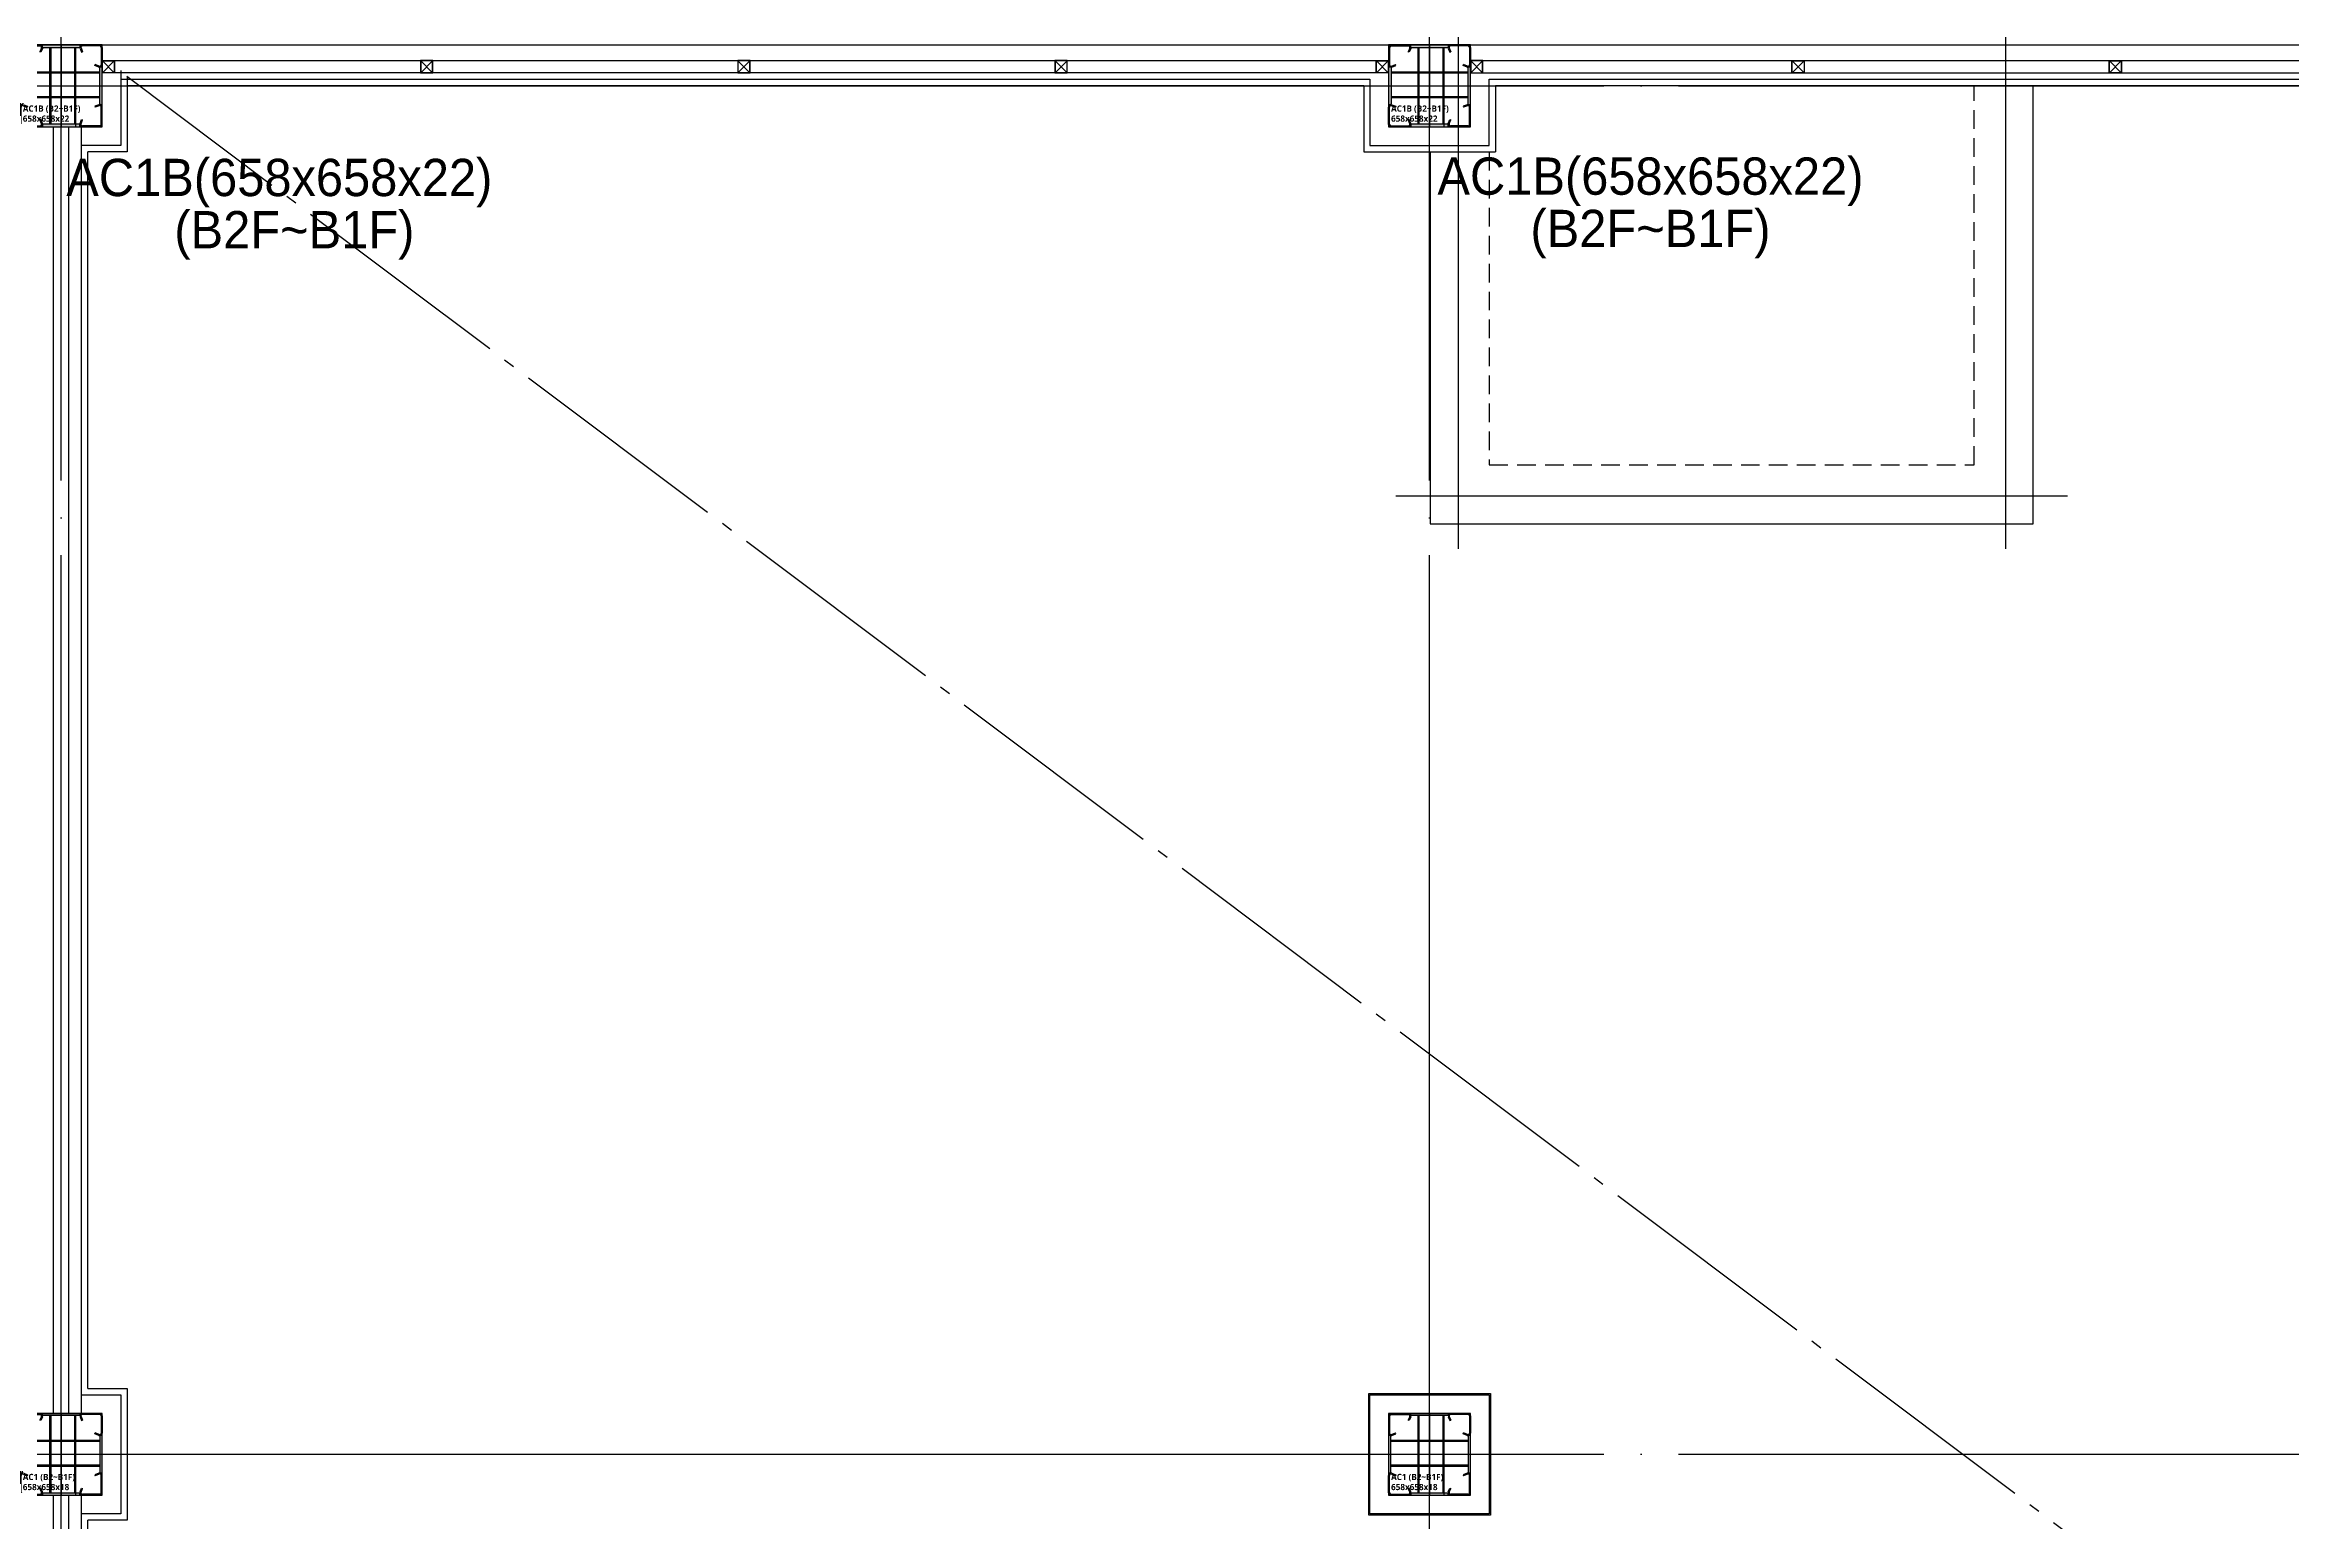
# Model space of a CAD drawing. Header units: millimetres. Extents: x -47382 to 204618, y -51045 to 127155.
# Drawn here: x 79869 to 97926, y 28834 to 40700 of the extents above; entities that cross this region are included whole.
import ezdxf
from ezdxf.enums import TextEntityAlignment as Align

# ---------------------------------------------------------------- set-up
doc = ezdxf.new("R2010")
doc.units = ezdxf.units.MM
doc.header["$LTSCALE"] = 300
doc.header["$MEASUREMENT"] = 0
for name, pattern in [('CEN', [62, 60, -1, 0, -1]), ('DASHED', [0.75, 0.5, -0.25]), ('STD_SHAFT', [7.3, 6, -0.5, 0.3, -0.5])]:
    doc.linetypes.add(name, pattern=pattern)
doc.layers.get('0').update_dxf_attribs({"linetype": 'CONTINUOUS'})
doc.layers.get('Defpoints').update_dxf_attribs({"color": 153, "linetype": 'CONTINUOUS'})
for name, color, linetype in [('A-CEN', 1, 'CEN'), ('A-FLOR-EQPM-PAD', 7, 'CONTINUOUS'), ('A-FLOR-FLIN-TYP2', 8, 'CONTINUOUS'), ('A-FLOR-OPEN-BELO', 6, 'STD_SHAFT'), ('A-FLOR-PANL', 6, 'CONTINUOUS'), ('A-ST-AXIS-CEN', 252, 'CEN'), ('A-ST-COL', 2, 'CONTINUOUS'), ('Bound', 9, 'CONTINUOUS'), ('XREF-PLAN$0$A-STEEL', 7, 'CONTINUOUS'), ('갈바륨 V-115', 141, 'CONTINUOUS'), ('갈바륨 W-140', 71, 'CONTINUOUS'), ('저온단열', 160, 'CONTINUOUS')]:
    doc.layers.add(name, color=color, linetype=linetype)
doc.layers.add('Defpoint', color=161, linetype='CONTINUOUS', plot=False)
doc.styles.add('SH_대대리576', font='NanumGothicBold.ttf')
doc.styles.add('돋움', font='')
doc.styles.get('돋움').set_extended_font_data('Dotum')

# ---------------------------------------------------------------- blocks, each defined once
blk = doc.blocks.new('XREF-PLAN$0$각-100X100')
at = {"layer": 'XREF-PLAN$0$A-STEEL', "color": 1}
for p, q in [((-47.7, -47.7), (47.7, 47.7)), ((-47.7, 47.7), (47.7, -47.7))]:
    blk.add_line(p, q, dxfattribs=at)
at = {"layer": 'XREF-PLAN$0$A-STEEL'}
blk.add_lwpolyline([(-50, -50), (50, -50), (50, 50), (-50, 50)], close=True, dxfattribs=at)
at = {"layer": 'XREF-PLAN$0$A-STEEL', "color": 8}
blk.add_lwpolyline([(-47.7, -47.7), (47.7, -47.7), (47.7, 47.7), (-47.7, 47.7)], close=True, dxfattribs=at)
blk = doc.blocks.new('AC1 (b2~b1f)')
for points in [[(179, 658), (479, 658), (479, 640), (179, 640)], [(0, 479), (0, 179), (18, 179), (18, 479)], [(658, 179), (658, 479), (640, 479), (640, 179)], [(179, 0), (479, 0), (479, 18), (179, 18)]]:
    blk.add_hatch(color=9).paths.add_polyline_path(points)
for p, q in [((235, 640), (235, 18)), ((244, 640), (244, 18)), ((435, 640), (435, 18)), ((444, 640), (444, 0)), ((18, 443), (640, 443)), ((18, 434), (640, 434)), ((18, 244), (640, 244)), ((18, 235), (640, 235))]:
    blk.add_line(p, q)
at = {"color": 8, "linetype": 'Continuous'}
for points in [[(179, 658), (479, 658), (479, 640), (179, 640)], [(0, 479), (0, 179), (18, 179), (18, 479)], [(658, 179), (658, 479), (640, 479), (640, 179)], [(179, 0), (479, 0), (479, 18), (179, 18)]]:
    blk.add_lwpolyline(points, close=True, dxfattribs=at)
at = {"layer": 'A-ST-COL'}
for p, q in [((0, 638), (0, 499)), ((8, 638), (8, 499)), ((20, 658), (159, 658)), ((20, 650), (159, 650)), ((170, 634), (157, 603)), ((165, 600), (157, 603)), ((178, 631), (165, 600)), ((480, 631), (493, 600)), ((488, 634), (501, 603)), ((493, 600), (501, 603)), ((638, 658), (499, 658)), ((638, 650), (499, 650)), ((650, 638), (650, 499)), ((658, 638), (658, 499)), ((24, 488), (55, 501)), ((27, 480), (58, 493)), ((58, 493), (55, 501)), ((600, 493), (603, 501)), ((631, 480), (600, 493)), ((634, 488), (603, 501)), ((0, 20), (0, 159)), ((8, 20), (8, 159)), ((20, 8), (159, 8)), ((20, 0), (159, 0)), ((24, 170), (55, 157)), ((27, 178), (58, 165)), ((58, 165), (55, 157)), ((165, 58), (157, 55)), ((170, 24), (157, 55)), ((178, 27), (165, 58)), ((480, 27), (493, 58)), ((488, 24), (501, 55)), ((493, 58), (501, 55)), ((638, 8), (499, 8)), ((638, 0), (499, 0)), ((631, 178), (600, 165)), ((600, 165), (603, 157)), ((634, 170), (603, 157)), ((650, 20), (650, 159)), ((658, 20), (658, 159))]:
    blk.add_line(p, q, dxfattribs=at)
for centre, radius, start, end in [((20, 638), 20, 90, 180), ((20, 638), 12, 90, 180), ((159, 638), 20, 340, 90), ((159, 638), 12, 340, 90), ((499, 638), 20, 90, 200), ((499, 638), 12, 90, 200), ((638, 638), 20, 0, 90), ((638, 638), 12, 0, 90), ((20, 499), 20, 180, 290), ((20, 499), 12, 180, 290), ((638, 499), 20, 250, 0), ((638, 499), 12, 250, 0), ((20, 159), 20, 70, 180), ((20, 20), 20, 180, 270), ((20, 159), 12, 70, 180), ((20, 20), 12, 180, 270), ((159, 20), 20, 270, 20), ((159, 20), 12, 270, 20), ((499, 20), 20, 160, 270), ((499, 20), 12, 160, 270), ((638, 159), 20, 0, 110), ((638, 159), 12, 0, 110), ((638, 20), 20, 270, 0), ((638, 20), 12, 270, 0)]:
    blk.add_arc(centre, radius, start, end, dxfattribs=at)
at = {"layer": 'Bound', "color": 9, "linetype": 'Continuous'}
for p, q in [((658, 658), (0, 658)), ((0, 658), (0, 0)), ((658, 0), (658, 658)), ((0, 0), (658, 0))]:
    blk.add_line(p, q, dxfattribs=at)
at = {"layer": 'Defpoint'}
for p, q in [((329, 658), (329, 0)), ((0, 329), (658, 329))]:
    blk.add_line(p, q, dxfattribs=at)
at = {"layer": 'Defpoint', "linetype": 'Continuous', "style": 'SH_대대리576'}
for s, p in [('AC1 (B2~B1F)', (20, 147)), ('658x658x18', (20, 66))]:
    blk.add_text(s, height=50, dxfattribs=at).set_placement(p, align=Align.MIDDLE_LEFT)
blk = doc.blocks.new('AC1B(b2~b1f)')
for points in [[(179, 658), (479, 658), (479, 636), (179, 636)], [(0, 479), (0, 179), (22, 179), (22, 479)], [(658, 179), (658, 479), (636, 479), (636, 179)], [(179, 0), (479, 0), (479, 22), (179, 22)]]:
    blk.add_hatch(color=9).paths.add_polyline_path(points)
for p, q in [((235, 640), (235, 18)), ((244, 640), (244, 18)), ((435, 640), (435, 18)), ((444, 640), (444, 0)), ((18, 443), (640, 443)), ((18, 434), (640, 434)), ((18, 244), (640, 244)), ((18, 235), (640, 235))]:
    blk.add_line(p, q)
at = {"color": 8, "linetype": 'Continuous'}
for points in [[(179, 658), (479, 658), (479, 636), (179, 636)], [(0, 479), (0, 179), (22, 179), (22, 479)], [(658, 179), (658, 479), (636, 479), (636, 179)], [(179, 0), (479, 0), (479, 22), (179, 22)]]:
    blk.add_lwpolyline(points, close=True, dxfattribs=at)
at = {"layer": 'A-ST-COL'}
for p, q in [((0, 638), (0, 499)), ((8, 638), (8, 499)), ((20, 658), (159, 658)), ((20, 650), (159, 650)), ((170, 634), (157, 603)), ((165, 600), (157, 603)), ((178, 631), (165, 600)), ((480, 631), (493, 600)), ((488, 634), (501, 603)), ((493, 600), (501, 603)), ((638, 658), (499, 658)), ((638, 650), (499, 650)), ((650, 638), (650, 499)), ((658, 638), (658, 499)), ((24, 488), (55, 501)), ((27, 480), (58, 493)), ((58, 493), (55, 501)), ((600, 493), (603, 501)), ((631, 480), (600, 493)), ((634, 488), (603, 501)), ((0, 20), (0, 159)), ((8, 20), (8, 159)), ((20, 8), (159, 8)), ((20, 0), (159, 0)), ((24, 170), (55, 157)), ((27, 178), (58, 165)), ((58, 165), (55, 157)), ((165, 58), (157, 55)), ((170, 24), (157, 55)), ((178, 27), (165, 58)), ((480, 27), (493, 58)), ((488, 24), (501, 55)), ((493, 58), (501, 55)), ((638, 8), (499, 8)), ((638, 0), (499, 0)), ((631, 178), (600, 165)), ((600, 165), (603, 157)), ((634, 170), (603, 157)), ((650, 20), (650, 159)), ((658, 20), (658, 159))]:
    blk.add_line(p, q, dxfattribs=at)
for centre, radius, start, end in [((20, 638), 20, 90, 180), ((20, 638), 12, 90, 180), ((159, 638), 20, 340, 90), ((159, 638), 12, 340, 90), ((499, 638), 20, 90, 200), ((499, 638), 12, 90, 200), ((638, 638), 20, 0, 90), ((638, 638), 12, 0, 90), ((20, 499), 20, 180, 290), ((20, 499), 12, 180, 290), ((638, 499), 20, 250, 0), ((638, 499), 12, 250, 0), ((20, 159), 20, 70, 180), ((20, 20), 20, 180, 270), ((20, 159), 12, 70, 180), ((20, 20), 12, 180, 270), ((159, 20), 20, 270, 20), ((159, 20), 12, 270, 20), ((499, 20), 20, 160, 270), ((499, 20), 12, 160, 270), ((638, 159), 20, 0, 110), ((638, 159), 12, 0, 110), ((638, 20), 20, 270, 0), ((638, 20), 12, 270, 0)]:
    blk.add_arc(centre, radius, start, end, dxfattribs=at)
at = {"layer": 'Bound', "color": 9, "linetype": 'Continuous'}
for p, q in [((658, 658), (0, 658)), ((0, 658), (0, 0)), ((658, 0), (658, 658)), ((0, 0), (658, 0))]:
    blk.add_line(p, q, dxfattribs=at)
at = {"layer": 'Defpoint'}
for p, q in [((329, 658), (329, 0)), ((0, 329), (658, 329))]:
    blk.add_line(p, q, dxfattribs=at)
at = {"layer": 'Defpoint', "linetype": 'Continuous', "style": 'SH_대대리576'}
for s, p in [('AC1B (B2~B1F)', (20, 147)), ('658x658x22', (20, 66))]:
    blk.add_text(s, height=50, dxfattribs=at).set_placement(p, align=Align.MIDDLE_LEFT)
blk = doc.blocks.new('ACT 지하2층구조평면도')
for name, p in [('AC1B(b2~b1f)', (127053, 91087)), ('AC1B(b2~b1f)', (138053, 91087)), ('AC1 (b2~b1f)', (127053, 80087)), ('AC1 (b2~b1f)', (138053, 80087))]:
    blk.add_blockref(name, p)

msp = doc.modelspace()

# ---------------------------------------------------------------- linework, layer by layer
at = {"layer": 'A-CEN'}
for p, q in [((91229, 41100), (91229, 36650)), ((95629, 41100), (95629, 36650)), ((90729, 37075), (96129, 37075))]:
    msp.add_line(p, q, dxfattribs=at)
at = {"layer": 'A-FLOR-EQPM-PAD', "linetype": 'DASHED'}
msp.add_lwpolyline([(91479, 39842), (91479, 37325), (95379, 37325), (95379, 40375)], dxfattribs=at)
at = {"layer": 'A-FLOR-FLIN-TYP2'}
for p, q in [((90571, 40475), (80329, 40475)), ((91329, 40475), (101571, 40475))]:
    msp.add_line(p, q, dxfattribs=at)
at = {"layer": 'A-FLOR-OPEN-BELO'}
msp.add_line((123730, 8021), (80528, 40446), dxfattribs=at)
at = {"layer": 'A-FLOR-PANL'}
for p, q in [((80329, 40700), (90671, 40700)), ((91329, 40700), (101679, 40700)), ((80329, 40575), (90671, 40575)), ((91329, 40575), (101671, 40575)), ((79937, 29700), (79937, 40042)), ((80062, 29700), (80062, 40042)), ((79937, 18700), (79937, 29042)), ((80062, 18685), (80062, 29042))]:
    msp.add_line(p, q, dxfattribs=at)
msp.add_lwpolyline([(91004, 39842), (91004, 36850), (95854, 36850), (95854, 40375)], dxfattribs=at)
at = {"layer": 'A-ST-AXIS-CEN'}
for p, q in [((80000, 0), (80000, 99371)), ((91000, 0), (91000, 99371)), ((0, 40371), (142000, 40371)), ((0, 29371), (142000, 29371))]:
    msp.add_line(p, q, dxfattribs=at)
at = {"layer": '갈바륨 V-115'}
for p, q in [((80529, 40446), (80529, 39842)), ((80529, 40375), (90471, 40375)), ((90471, 40375), (90471, 39842)), ((91529, 40375), (91529, 39842)), ((91529, 40375), (101471, 40375)), ((80529, 39842), (80213, 39842)), ((80213, 29900), (80213, 39842)), ((90471, 39842), (91529, 39842)), ((80213, 29900), (80529, 29900)), ((80529, 29900), (80529, 28842)), ((80213, 18900), (80213, 28842)), ((80529, 28842), (80213, 28842))]:
    msp.add_line(p, q, dxfattribs=at)
at = {"layer": '갈바륨 W-140'}
msp.add_lwpolyline([(90511, 29860), (91489, 29860), (91489, 28882), (90511, 28882)], close=True, dxfattribs=at)
at = {"layer": '저온단열'}
for p, q in [((80479, 40496), (80479, 39892)), ((80479, 40425), (90521, 40425)), ((90521, 40425), (90521, 39892)), ((91479, 39892), (91479, 40425)), ((91479, 40425), (101521, 40425)), ((80163, 29700), (80163, 40042)), ((80479, 39892), (80163, 39892)), ((90521, 39892), (91479, 39892)), ((80163, 29850), (80479, 29850)), ((80479, 29850), (80479, 28892)), ((80163, 18700), (80163, 29042)), ((80479, 28892), (80163, 28892))]:
    msp.add_line(p, q, dxfattribs=at)
msp.add_lwpolyline([(90521, 29850), (91479, 29850), (91479, 28892), (90521, 28892)], close=True, dxfattribs=at)

# ---------------------------------------------------------------- block references
msp.add_blockref('ACT 지하2층구조평면도', (-47382, -51045))
at = {"ltscale": 5, "xscale": -1}
for p in [(80379, 40525), (90621, 40525), (93963, 40525), (96513, 40525)]:
    msp.add_blockref('XREF-PLAN$0$각-100X100', p, dxfattribs=at)
at = {"ltscale": 5}
for p in [(82938, 40525), (85488, 40525), (88038, 40525), (91379, 40525)]:
    msp.add_blockref('XREF-PLAN$0$각-100X100', p, dxfattribs=at)

# ---------------------------------------------------------------- texts
at = {"layer": 'Defpoints', "linetype": 'Continuous', "style": '돋움'}
for s, p in [('AC1B(658x658x22)', (81753, 39395)), ('AC1B(658x658x22)', (92776, 39406)), ('(B2F~B1F)', (81874, 38975)), ('(B2F~B1F)', (92776, 38985))]:
    msp.add_text(s, height=300, dxfattribs=at).set_placement(p, align=Align.BOTTOM_CENTER)

doc.saveas('drawing.dxf')
